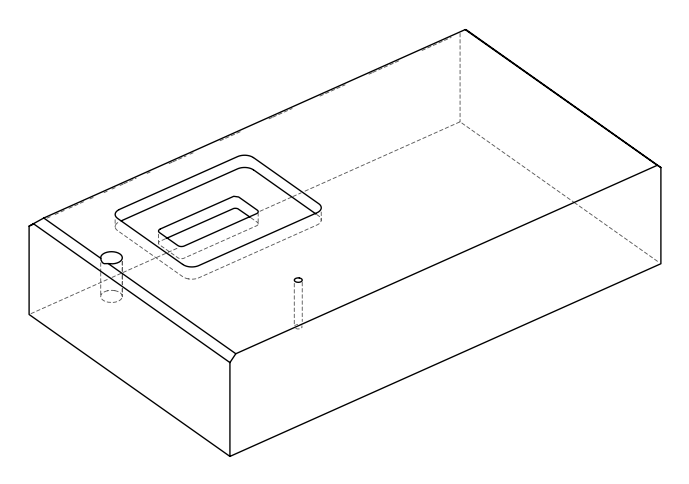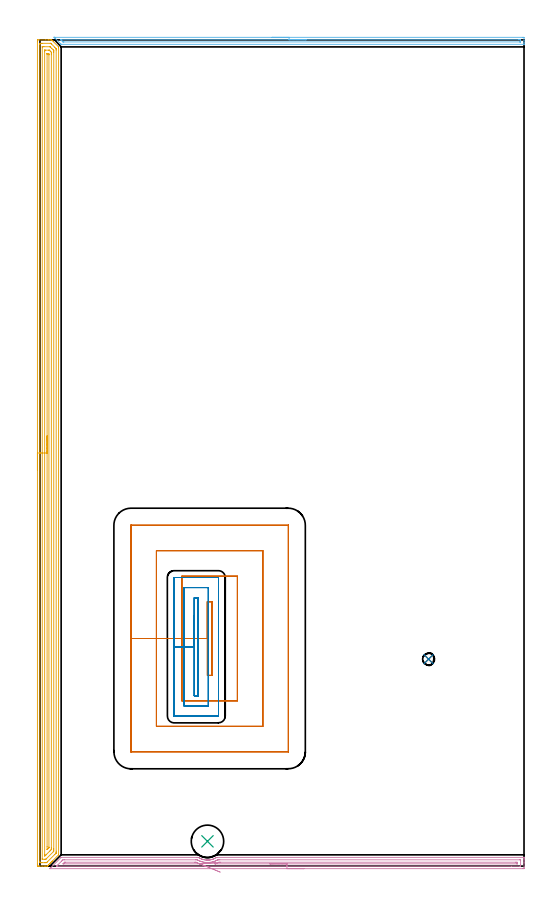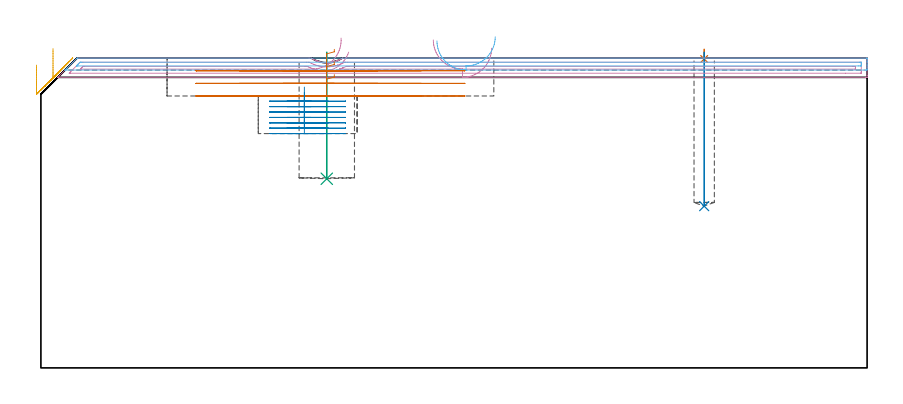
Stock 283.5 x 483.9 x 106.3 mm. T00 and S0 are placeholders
(PLAN: 8 operations, 5 tool changes, 46.1 min)
(1 SPOT_DRILL | STEP1POCKET | NXT0321_9005460120000 | 0.03 min | 0 mm3)
(2 DRILL_BLIND_HOLE_INTO_CENTER | STEP1POCKET | NXT0301_041 | 0.21 min | 1898 mm3)
(3 INDEXABLE_INSERT_DRILL_BLIND_HOLE_FROM_SOLID | STEP1POCKET_1 | NXT0302_009 | 0.18 min | 11650 mm3)
(4 AREA_MILL | FG_CHAMFER_SURFACE | UGT0205_001 | 6.83 min | 6129 mm3)
(5 AREA_MILL_1 | FG_CHAMFER_SURFACE_1 | UGT0205_001 | 19.47 min | 37016 mm3)
(6 AREA_MILL_2 | FG_CHAMFER_SURFACE_2 | UGT0205_001 | 4.54 min | 2293 mm3)
(7 MILL_RECTANGULAR_POCKET | POCKET_RECTANGULAR_STRAIGHT | UGT0201_135 | Follow Part, ap 4.975, ae 75% | 7.12 min | 221319 mm3)
(8 MILL_RECTANGULAR_POCKET_1 | POCKET_RECTANGULAR_STRAIGHT_1 | UGT0201_125 | Follow Part, ap 1.975, ae 75% | 7.74 min | 38817 mm3)
(TOOL NXT0321_9005460120000 | NC Spot Drill, 142deg, 12mm, Carbide, Uncoated | D12 PA142 FL30 Z2)
(TOOL NXT0301_041 | Carbide Drill 7mm [860.1-0700-035A1-MM 2214] | D7 PA140 FL53 Z2)
(TOOL NXT0302_009 | Index. Insert Drill 19mm [880-D1900L25-05] | D19 PA176 FL95 Z2)
(TOOL UGT0205_001 | Chamfer Mill 20 x 3 x 45 deg. | D20 FL50 Z2)
(TOOL UGT0201_135 | Carbide End Mill 19.9 | D19.9 FL30 Z4)
(TOOL UGT0201_125 | Carbide End Mill 7.9 | D7.9 FL15 Z4)
(OP 1 SPOT_DRILL)
G17 G21 G94 G90
T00 M6
G54
G17 G0 G90 X227.6 Y121.2 S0 M3
G43 Z116.3 H0
G94 G81 G98 Z105.999 F250. R109.3
G80
M5
M2
(OP 2 DRILL_BLIND_HOLE_INTO_CENTER)
G17 G21 G94 G90
T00 M6
G54
G17 G0 G90 X227.6 Y121.2 S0 M3
G43 Z116.3 H1
G94 G81 G98 Z55.5 F250. R108.3
G80
M5
M2
(OP 3 INDEXABLE_INSERT_DRILL_BLIND_HOLE_FROM_SOLID)
G17 G21 G94 G90
T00 M6
G54
G17 G0 G90 X98.1 Y14.5 S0 M3
G43 Z116.3 H1
G94 G81 G98 Z64.9 F250. R108.3
G80
M5
M2
(OP 4 AREA_MILL)
G17 G21 G94 G90
T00 M6
G54
G17 G0 G90 X154.65 Y-1.5 S1061 M3
G43 Z116.3 H0
Z109.7
G94 G1 X154.612 Z108.828 F250.
X154.498 Z107.964
X154.309 Z107.112
X154.047 Z106.28
X153.713 Z105.474
X153.31 Z104.7
X152.841 Z103.964
X152.31 Z103.272
X151.721 Z102.629
X151.078 Z102.04
X150.386 Z101.509
X149.65 Z101.04
X148.876 Z100.637
X148.07 Z100.303
X147.238 Z100.041
X146.386 Z99.852
X145.521 Z99.738
X144.65 Z99.7
X5.871
X5.804 Y-1.498
Y-1.495 Z99.703
X5.851 Y-1.448 Z99.749
X5.971 Y-1.327 Z99.869
X6.101 Y-1.198 Z100.
X6.356 Y-0.944 Z100.256
X12.247 Y4.947 Z106.147
X12.405 Y5.098 Z106.287
X12.642 Y5.1 Z106.3
X92.025
X92.821 Y5.094 Z106.292
X92.86 Y5.078 Z106.277
X93.053 Y4.954 Z106.154
X93.245 Y4.838 Z106.037
X93.407 Y4.749 Z105.949
X93.689 Y4.596 Z105.793
X94.139 Y4.372 Z105.568
X94.573 Y4.183 Z105.38
X94.701 Y4.134 Z105.331
X94.793 Y4.099 Z105.296
X94.861 Y4.075 Z105.272
X95.033 Y4.016 Z105.211
X95.479 Y3.878 Z105.075
X95.593 Y3.849 Z105.044
X95.927 Y3.761 Z104.958
X96.373 Y3.667 Z104.865
X96.821 Y3.594 Z104.793
X97.279 Y3.543 Z104.743
X97.459 Y3.531 Z104.728
X97.622 Y3.518 Z104.718
X97.715 Y3.511 Z104.711
X97.897 Y3.506 Z104.704
X98.22 Y3.507 Z104.703
X98.269 Z104.704
X98.29 Z104.705
X98.33 Y3.508 Z104.703
X98.412 Y3.514 Z104.704
X98.609 Y3.521 Z104.715
X98.835 Y3.539 Z104.734
X99.056 Y3.557 Z104.753
X99.161 Y3.571 Z104.765
X99.262 Y3.582 Z104.78
X99.305 Y3.587 Z104.785
X99.503 Y3.611 Z104.811
X99.783 Y3.66 Z104.859
X99.951 Y3.69 Z104.888
X100.397 Y3.788 Z104.988
X100.846 Y3.912 Z105.111
X101.038 Y3.975 Z105.174
X101.291 Y4.058 Z105.254
X101.391 Y4.096 Z105.29
X101.594 Y4.169 Z105.369
X101.642 Y4.188 Z105.387
X101.837 Y4.276 Z105.473
X102.185 Y4.432 Z105.631
X102.289 Y4.485 Z105.685
X102.635 Y4.664 Z105.861
X103.079 Y4.916 Z106.113
X103.187 Y4.983 Z106.181
X103.338 Y5.076 Z106.274
X103.354 Y5.086 Z106.281
X103.381 Y5.095 Z106.287
X103.62 Y5.1 Z106.3
X283.348
X283.49 Y5.097 Z106.288
X283.493 Y5.043 Z106.235
X283.5 Y4.676 Z105.876
Y4.198 Z105.397
Y3.587 Z104.782
Y2.388 Z103.585
Y1.8 Z102.994
X283.499 Y-0.88 Z100.316
X283.497 Y-1.476 Z99.72
X283.493 Y-1.491 Z99.705
X282.902 Y-1.5 Z99.7
X144.65
Y-0.086 Z101.114
X10.064
X9.966 Y-0.085 Z101.115
X9.868 Y-0.083 Z101.117
X9.689 Y-0.079 Z101.121
X9.771 Y0.013 Z101.213
X9.866 Y0.114 Z101.314
X9.966 Y0.216 Z101.416
X10.311 Y0.561 Z101.761
X12.642 Y2.892 Z104.092
X12.99 Y3.238 Z104.438
X13.344 Y3.587 Z104.787
X13.441 Y3.68 Z104.88
X14.426 Y3.686 Z104.886
X91.133 Y3.685 Z104.885
X91.931 Y3.681 Z104.881
X92.025 Y3.679 Z104.879
X92.105 Y3.664 Z104.864
X92.261 Y3.587 Z104.787
X92.917 Y3.257 Z104.457
X93.52 Y2.983 Z104.183
X93.809 Y2.867 Z104.067
X93.86 Y2.848 Z104.048
X93.902 Y2.833 Z104.033
X94.32 Y2.693 Z103.893
X94.701 Y2.579 Z103.779
X94.861 Y2.533 Z103.733
X95.286 Y2.427 Z103.627
X95.593 Y2.362 Z103.562
X96.003 Y2.282 Z103.482
X96.485 Y2.207 Z103.407
X96.677 Y2.185 Z103.385
X97.211 Y2.133 Z103.333
X97.377 Y2.121 Z103.321
X97.971 Y2.098 Z103.298
X98.269
X98.841 Y2.12 Z103.32
X99.161 Y2.147 Z103.347
X99.653 Y2.201 Z103.401
X100.053 Y2.257 Z103.457
X100.424 Y2.322 Z103.522
X100.945 Y2.435 Z103.635
X101.152 Y2.486 Z103.686
X101.837 Y2.678 Z103.878
X101.848 Y2.682 Z103.882
X101.885 Y2.693 Z103.893
X102.599 Y2.953 Z104.153
X102.728 Y3.008 Z104.208
X103.127 Y3.187 Z104.387
X103.62 Y3.425 Z104.625
X103.728 Y3.479 Z104.679
X104.106 Y3.675 Z104.875
X104.217 Y3.679 Z104.879
X104.414 Y3.684 Z104.884
X104.512 Y3.685 Z104.885
X105.306 Y3.686 Z104.886
X281.118 Y3.685 Z104.885
X281.216 Y3.683 Z104.883
X281.412 Y3.679 Z104.879
X281.491 Y3.669 Z104.869
X281.494 Y3.641 Z104.841
X281.496 Y3.587 Z104.787
X281.5 Y3.204 Z104.404
X281.499 Y0.525 Z101.725
X281.492 Y0.013 Z101.213
X281.49 Y-0.076 Z101.124
X281.315 Y-0.082 Z101.118
X281.215 Y-0.085 Z101.115
X276.085 Y-0.086 Z101.114
X144.65
Y1.328 Z102.528
X102.69 Y1.329 Z102.529
X102.621 Y1.33 Z102.53
X102.508 Y1.334 Z102.534
X102.504 Y1.335 Z102.535
X102.526 Y1.344 Z102.544
X102.58 Y1.363 Z102.563
X102.677 Y1.395 Z102.595
X102.728 Y1.413 Z102.613
X103.015 Y1.513 Z102.713
X103.426 Y1.661 Z102.861
X103.62 Y1.732 Z102.932
X103.669 Y1.751 Z102.951
X103.782 Y1.8 Z103.
X104.782 Y2.26 Z103.46
X104.829 Y2.264 Z103.464
X104.937 Y2.268 Z103.468
X105.404 Y2.271 Z103.471
X105.826
X278.442
X278.864 Y2.27 Z103.47
X279.334 Y2.266 Z103.466
X279.481 Y2.264 Z103.464
X279.493 Y1.966 Z103.166
X279.497 Y1.8 Z103.
X279.499 Y1.634 Z102.834
X279.496 Y1.467 Z102.667
X279.49 Y1.357 Z102.557
X279.486 Y1.334 Z102.534
X279.479 Y1.333 Z102.533
X279.451 Y1.331 Z102.531
X279.334 Y1.329 Z102.529
X144.65 Y1.328 Z102.528
X143.778 Z102.567
X142.913 Z102.68
X142.062 Z102.869
X141.23 Z103.132
X140.424 Z103.465
X139.65 Z103.868
X138.914 Z104.337
X138.222 Z104.868
X137.579 Z105.457
X136.989 Z106.101
X136.458 Z106.793
X135.99 Z107.528
X135.587 Z108.302
X135.253 Z109.108
X134.991 Z109.94
X134.802 Z110.792
X134.688 Z111.657
X134.65 Z112.528
G0 X103.001 Y1.938 Z113.159
G1 X103.019 Y1.939 Z112.287
X102.961 Y1.935 Z111.416
X102.828 Y1.927 Z110.554
X102.62 Y1.913 Z109.707
X102.34 Y1.895 Z108.881
X101.989 Y1.872 Z108.083
X101.569 Y1.845 Z107.318
X101.085 Y1.814 Z106.593
X100.54 Y1.778 Z105.913
X99.937 Y1.739 Z105.284
X99.282 Y1.697 Z104.709
X98.58 Y1.651 Z104.194
X97.835 Y1.603 Z103.742
X97.054 Y1.552 Z103.357
X96.242 Y1.5 Z103.041
X95.406 Y1.445 Z102.798
X94.552 Y1.39 Z102.628
X93.687 Y1.334 Z102.534
X93.671 Y1.333 Z102.533
X93.551 Y1.33 Z102.53
X93.453 Y1.329 Z102.529
X93.388 Y1.328 Z102.528
X14.004 Y1.329 Z102.529
X13.541 Y1.331 Z102.531
X13.534 Y1.332 Z102.532
Y1.334 Z102.534
X13.766 Y1.567 Z102.767
X13.999 Y1.8 Z103.
X14.214 Y2.012 Z103.212
X14.426 Y2.217 Z103.417
X14.483 Y2.265 Z103.465
X14.532 Y2.267 Z103.467
X14.636 Y2.269 Z103.469
X14.848 Y2.271 Z103.471
X90.663
X91.133 Y2.269 Z103.469
X91.343 Y2.266 Z103.466
X91.394 Y2.265 Z103.465
X91.463 Y2.24 Z103.44
X91.697 Y2.129 Z103.329
X92.025 Y1.979 Z103.179
X92.43 Y1.8 Z103.
X92.917 Y1.608 Z102.808
X93.221 Y1.496 Z102.696
X93.561 Y1.38 Z102.58
X93.662 Y1.344 Z102.544
X93.687 Y1.334 Z102.534
X94.454 Y1.02 Z102.261
X95.24 Y0.699 Z102.061
X96.039 Y0.372 Z101.936
X96.845 Y0.042 Z101.887
X97.652 Y-0.288 Z101.914
X98.454 Y-0.616 Z102.017
X99.244 Y-0.939 Z102.195
X100.017 Y-1.255 Z102.446
X100.767 Y-1.562 Z102.77
X101.488 Y-1.857 Z103.162
X102.175 Y-2.138 Z103.622
X102.822 Y-2.402 Z104.144
X103.424 Y-2.649 Z104.725
X103.977 Y-2.875 Z105.361
X104.477 Y-3.079 Z106.046
X104.919 Y-3.26 Z106.775
X105.301 Y-3.417 Z107.544
X105.62 Y-3.547 Z108.346
G0 Z116.3
M5
M2
(OP 5 AREA_MILL_1)
G17 G21 G94 G90
T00 M6
G54
G17 G0 G90 X-1.5 Y231.95 S1061 M3
G43 Z116.3 H0
Z103.9
G94 G1 Y231.988 Z103.028 F250.
Y232.102 Z102.164
Y232.291 Z101.312
Y232.553 Z100.48
Y232.887 Z99.674
Y233.29 Z98.9
Y233.758 Z98.164
Y234.29 Z97.472
Y234.879 Z96.829
Y235.522 Z96.24
Y236.214 Z95.708
Y236.95 Z95.24
Y237.724 Z94.837
Y238.53 Z94.503
Y239.362 Z94.241
Y240.214 Z94.052
Y241.078 Z93.938
Y241.95 Z93.9
Y482.852
X-1.499 Y483.276 Z93.901
X-1.495 Y483.741 Z93.903
X-1.492 Y483.89 Z93.906
X-1.036 Y483.9 Z94.362
X3.376 Z98.771
X4.791 Z100.187
X5.141 Z100.537
X5.842 Z101.241
X6.465 Z101.864
X6.557 Z101.956
X6.808 Y483.89 Z102.204
X7.053 Y483.648 Z102.451
X7.788 Y482.913 Z103.186
X10.877 Y479.824 Z106.275
X10.889 Y479.809 Z106.287
X10.894 Y479.796 Z106.291
X10.9 Y479.7 Z106.3
Y6.881
X10.895 Y6.604 Z106.287
X10.884 Y6.583 Z106.28
X7.2 Y2.898 Z102.596
X7.095 Y2.795 Z102.494
X7.01 Y2.71 Z102.41
X6.906 Y2.604 Z102.302
X6.465 Y2.164 Z101.864
X6.024 Y1.722 Z101.42
X5.819 Y1.518 Z101.218
X5.759 Y1.459 Z101.159
X5.141 Y0.839 Z100.537
X5.062 Y0.761 Z100.461
X4.925 Y0.624 Z100.324
X4.847 Y0.545 Z100.243
X4.771 Y0.471 Z100.17
X4.627 Y0.326 Z100.026
X4.553 Y0.251 Z99.949
X4.481 Y0.18 Z99.88
X4.325 Y0.028 Z99.724
X4.294 Y0.005 Z99.692
X4.259 Y0.002 Z99.657
X4.217 Y0. Z99.615
X3.195 Z98.594
X2.494 Z97.89
X1.261 Z96.659
X-0.153 Z95.243
X-0.769 Z94.627
X-1.036 Y0.002 Z94.361
X-1.256 Y0.004 Z94.141
X-1.491 Y0.01 Z93.905
X-1.494 Y0.159 Z93.903
X-1.499 Y0.624 Z93.901
X-1.5 Y1.095 Z93.9
Y241.95
X-0.086 Z95.314
X-0.085 Y481.419 Z95.315
X-0.084 Y481.488 Z95.316
X-0.077 Y481.89 Z95.323
X0.325 Y481.897 Z95.725
X0.729 Y481.899 Z96.129
X1.205 Y481.9 Z96.605
X6.024 Y481.899 Z101.424
X6.159 Y481.898 Z101.559
X6.267 Y481.894 Z101.667
X6.338 Y481.89 Z101.738
X6.387 Y481.851 Z101.787
X6.761 Y481.488 Z102.161
X8.671 Y479.579 Z104.071
X9.433 Y478.807 Z104.833
X9.479 Y478.75 Z104.879
X9.481 Y478.703 Z104.881
X9.484 Y478.6 Z104.884
X9.485 Y478.394 Z104.885
X9.486 Y477.981 Z104.886
Y8.737
X9.485 Y7.844 Z104.885
X9.483 Y7.775 Z104.883
X9.479 Y7.674 Z104.879
X9.467 Y7.628 Z104.867
X9.429 Y7.587 Z104.829
X9.303 Y7.456 Z104.703
X9.144 Y7.295 Z104.544
X8.731 Y6.881 Z104.131
X4.262 Y2.412 Z99.662
X3.962 Y2.119 Z99.362
X3.877 Y2.038 Z99.277
X3.841 Y2.01 Z99.241
X3.779 Y2.004 Z99.179
X3.376 Y2.001 Z98.776
X2.901 Y2. Z98.301
X1.136 Z96.536
X0.729 Y2.001 Z96.129
X0.25 Y2.003 Z95.65
X0.022 Y2.01 Z95.422
X-0.079 Y2.032 Z95.321
X-0.085 Y2.343 Z95.315
Y2.412
X-0.086 Y241.95 Z95.314
X1.328 Z96.728
X1.329 Y479.701 Z96.729
X1.331 Y479.844 Z96.731
X1.333 Y479.878 Z96.733
X1.335 Y479.888 Z96.735
X1.35 Y479.892 Z96.75
X1.417 Y479.898 Z96.817
X1.612 Y479.899 Z97.012
X2.297 Y479.9 Z97.697
X5.828 Y479.898 Z101.228
X5.875 Y479.894 Z101.275
X5.898 Y479.89 Z101.298
X5.946 Y479.847 Z101.346
X6.024 Y479.776 Z101.424
X6.1 Y479.701 Z101.5
X6.906 Y478.895 Z102.306
X7.788 Y478.012 Z103.188
X7.887 Y477.913 Z103.287
X7.988 Y477.806 Z103.388
X8.054 Y477.735 Z103.454
X8.065 Y477.696 Z103.465
X8.067 Y477.631 Z103.467
X8.071 Y477.019 Z103.471
Y476.732
Y10.169
X8.07 Y9.562 Z103.47
X8.069 Y9.278 Z103.469
X8.062 Y8.668 Z103.462
X7.926 Y8.529 Z103.326
X7.788 Y8.389 Z103.188
X3.931 Y4.531 Z99.331
X3.597 Y4.199 Z98.997
X3.482 Y4.093 Z98.882
X3.376 Y4.01 Z98.776
X2.69 Y4.001 Z98.09
X1.612 Z97.012
X1.415 Y4.005 Z96.815
X1.359 Y4.009 Z96.759
X1.335 Y4.013 Z96.735
X1.333 Y4.029 Z96.733
X1.33 Y4.104 Z96.73
X1.329 Y4.199 Z96.729
X1.328 Y4.486 Z96.728
Y241.95
X2.743 Z98.143
Y477.019
X2.747 Y477.657 Z98.147
X2.75 Y477.873 Z98.15
X2.756 Y477.891 Z98.156
X2.779 Y477.894 Z98.179
X2.833 Y477.897 Z98.233
X2.942 Y477.899 Z98.342
X3.376 Y477.9 Z98.776
X5.154 Z100.554
X5.371 Y477.895 Z100.771
X5.425 Y477.891 Z100.825
X5.453 Y477.887 Z100.853
X5.523 Y477.82 Z100.923
X5.721 Y477.627 Z101.121
X6.024 Y477.327 Z101.424
X6.329 Y477.019 Z101.729
X6.642 Y476.697 Z102.042
X6.651 Y476.383 Z102.051
X6.655 Y476.125 Z102.055
X6.657 Y475.484 Z102.057
Y475.232
Y10.709
X6.656 Y10.456 Z102.056
X6.651 Y9.821 Z102.051
X6.639 Y9.7 Z102.039
X6.51 Y9.562 Z101.91
X5.823 Y8.872 Z101.223
X3.832 Y6.881 Z99.232
X3.603 Y6.652 Z99.003
X3.376 Y6.429 Z98.776
X3.153 Y6.214 Z98.553
X2.933 Y6.01 Z98.333
X2.829 Y6.006 Z98.229
X2.776 Y6.007 Z98.176
X2.754 Y6.009 Z98.154
X2.75 Y6.04 Z98.15
X2.747 Y6.222 Z98.147
X2.743 Y6.628 Z98.143
Y241.95
X4.157 Z99.557
Y475.438
X4.159 Y475.644 Z99.559
X4.161 Y475.782 Z99.561
X4.164 Y475.885 Z99.564
X4.178 Y475.89 Z99.578
X4.259 Y475.894 Z99.659
X4.483 Y475.898 Z99.883
X4.811 Y475.894 Z100.211
X4.975 Y475.89 Z100.375
X5.018 Y475.872 Z100.418
X5.064 Y475.83 Z100.464
X5.141 Y475.757 Z100.541
X5.204 Y475.69 Z100.604
X5.232 Y475.658 Z100.632
X5.236 Y475.541 Z100.636
X5.241 Y475.335 Z100.641
X5.243 Y475.232 Z100.643
Y475.128
X5.242 Y11.143 Z100.642
X5.239 Y10.937 Z100.639
X5.236 Y10.8 Z100.636
X5.23 Y10.739 Z100.63
X5.216 Y10.723 Z100.616
X5.141 Y10.642 Z100.541
X5.05 Y10.548 Z100.45
X4.958 Y10.456 Z100.358
X4.606 Y10.105 Z100.006
X4.259 Y9.76 Z99.659
X4.159 Y9.664 Z99.559
X4.158 Z99.558
X4.157 Y11.35 Z99.557
Y241.95
Y242.822 Z99.595
Y243.686 Z99.709
Y244.538 Z99.898
Y245.37 Z100.16
Y246.176 Z100.494
Y246.95 Z100.897
Y247.686 Z101.365
Y248.378 Z101.896
Y249.021 Z102.486
Y249.61 Z103.129
Y250.142 Z103.821
Y250.61 Z104.557
Y251.013 Z105.331
Y251.347 Z106.137
Y251.609 Z106.969
Y251.798 Z107.82
Y251.912 Z108.685
Y251.95 Z109.557
G0 Z116.3
M5
M2
(OP 6 AREA_MILL_2)
G17 G21 G94 G90
T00 M6
G54
G17 G0 G90 X135.9 Y485.4 S1061 M3
G43 Z116.3 H0
Z112.2
G94 G1 X135.938 Z111.328 F250.
X136.052 Z110.463
X136.241 Z109.612
X136.503 Z108.78
X136.837 Z107.974
X137.24 Z107.2
X137.709 Z106.464
X138.24 Z105.772
X138.829 Z105.129
X139.472 Z104.54
X140.164 Z104.008
X140.9 Z103.54
X141.674 Z103.137
X142.48 Z102.803
X143.312 Z102.541
X144.164 Z102.352
X145.028 Z102.238
X145.9 Z102.2
X282.894 Y485.399 Z102.201
X283.206 Y485.397
X283.49 Y485.393 Z102.203
X283.5 Y485.092 Z102.502
Y483.661 Z103.935
Y482.479 Z105.116
Y481.519 Z106.08
X283.496 Y481.407 Z106.185
X283.49 Y481.302 Z106.288
X283.34 Y481.3 Z106.3
X12.476
X12.405 Y481.305 Z106.29
X12.372 Y481.33 Z106.266
X12.231 Y481.469 Z106.13
X9.041 Y484.657 Z102.939
X8.906 Y484.793 Z102.805
X8.747 Y484.952 Z102.645
X8.605 Y485.092 Z102.503
X8.46 Y485.239 Z102.358
X8.309 Y485.386 Z102.203
X8.305 Y485.393 Z102.195
Y485.394 Z102.194
X8.429 Y485.4 Z102.2
X145.9
Y483.986 Z103.614
X280.458
X281.109 Y483.984 Z103.616
X281.354 Y483.982 Z103.618
X281.454 Y483.979 Z103.621
X281.491 Y483.972 Z103.628
X281.493 Y483.952 Z103.648
X281.498 Y483.842 Z103.758
X281.5 Y483.35 Z104.25
X281.499 Y482.969 Z104.631
X281.496 Y482.842 Z104.758
X281.49 Y482.741 Z104.859
X281.487 Y482.72 Z104.88
X281.474 Y482.719 Z104.881
X281.435 Y482.717 Z104.883
X281.109 Y482.715 Z104.885
X280.868 Y482.714 Z104.886
X14.019 Y482.715 Z104.885
X13.694 Y482.716 Z104.884
X13.531 Y482.719 Z104.881
X13.454 Y482.721 Z104.879
X13.368 Y482.792 Z104.808
X12.802 Y483.35 Z104.25
X12.476 Y483.676 Z103.924
X12.205 Y483.955 Z103.645
X12.183 Y483.979 Z103.621
X12.21 Y483.981 Z103.619
X12.298 Y483.984 Z103.616
X12.476 Y483.985 Z103.615
X12.717 Y483.986 Z103.614
X145.9
X146.772 Z103.652
X147.637 Z103.766
X148.488 Z103.955
X149.32 Z104.217
X150.126 Z104.551
X150.9 Z104.954
X151.636 Z105.423
X152.328 Z105.954
X152.971 Z106.543
X153.56 Z107.186
X154.092 Z107.878
X154.56 Z108.614
X154.963 Z109.388
X155.297 Z110.194
X155.559 Z111.026
X155.748 Z111.878
X155.862 Z112.743
X155.9 Z113.614
G0 Z116.3
M5
M2
(OP 7 MILL_RECTANGULAR_POCKET)
G17 G21 G94 G90
T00 M6
G54
G17 G0 G90 X100.675 Y151.732 S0 M3
G43 Z116.3 H0
Z109.3
G94 G1 Y154.875 Z108.458 F250.
X98.025 Z107.748
Y133.3 Z101.967
Y111.725 F500.
X100.675
Y154.875
X98.025
Y133.3
X83.1
Y96.8
X115.6
Y169.8
X83.1
Y133.3
X68.175
Y81.875
X130.525
Y184.725
X68.175
Y133.3
X53.25
Y67.
X53.248 Y66.97
X53.27 Y66.948
X53.3 Y66.95
X145.4
X145.43 Y66.948
X145.452 Y66.97
X145.45 Y67.
Y199.6
X145.452 Y199.63
X145.43 Y199.652
X145.4 Y199.65
X53.3
X53.27 Y199.652
X53.248 Y199.63
X53.25 Y199.6
Y133.3
Y132.3
G0 X100.675 Y151.732 Z104.967
G1 Y154.875 Z104.124 F250.
X98.025 Z103.414
Y133.3 Z97.633
Y111.725 F500.
X100.675
Y154.875
X98.025
Y133.3
X83.1
Y96.8
X115.6
Y169.8
X83.1
Y133.3
X68.175
Y81.875
X130.525
Y184.725
X68.175
Y133.3
X53.25
Y67.
X53.248 Y66.97
X53.27 Y66.948
X53.3 Y66.95
X145.4
X145.43 Y66.948
X145.452 Y66.97
X145.45 Y67.
Y199.6
X145.452 Y199.63
X145.43 Y199.652
X145.4 Y199.65
X53.3
X53.27 Y199.652
X53.248 Y199.63
X53.25 Y199.6
Y133.3
Y132.3
G0 X100.675 Y151.732 Z100.633
G1 Y154.875 Z99.791 F250.
X98.025 Z99.081
Y133.3 Z93.3
Y111.725 F500.
X100.675
Y154.875
X98.025
Y133.3
X83.1
Y96.8
X115.6
Y169.8
X83.1
Y133.3
X68.175
Y81.875
X130.525
Y184.725
X68.175
Y133.3
X53.25
Y67.
X53.248 Y66.97
X53.27 Y66.948
X53.3 Y66.95
X145.4
X145.43 Y66.948
X145.452 Y66.97
X145.45 Y67.
Y199.6
X145.452 Y199.63
X145.43 Y199.652
X145.4 Y199.65
X53.3
X53.27 Y199.652
X53.248 Y199.63
X53.25 Y199.6
Y133.3
Y132.3
G0 Z116.3
M5
M2
(OP 8 MILL_RECTANGULAR_POCKET_1)
G17 G21 G94 G90
T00 M6
G54
G17 G0 G90 X90.4 Y146.55 S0 M3
G43 Z116.3 H0
Z96.35
G94 G1 Y128.45 Z91.5 F250.
Y99.7 F500.
X92.7
Y157.2
X90.4
Y128.45
X84.475
Y93.775
X98.625
Y163.125
X84.475
Y128.45
X78.55
Y87.9
X78.548 Y87.87
X78.57 Y87.848
X78.6 Y87.85
X104.5
X104.53 Y87.848
X104.552 Y87.87
X104.55 Y87.9
Y169.
X104.552 Y169.03
X104.53 Y169.052
X104.5 Y169.05
X78.6
X78.57 Y169.052
X78.548 Y169.03
X78.55 Y169.
Y128.45
Y127.45
G0 X90.4 Y146.55 Z94.5
G1 Y128.45 Z89.65 F250.
Y99.7 F500.
X92.7
Y157.2
X90.4
Y128.45
X84.475
Y93.775
X98.625
Y163.125
X84.475
Y128.45
X78.55
Y87.9
X78.548 Y87.87
X78.57 Y87.848
X78.6 Y87.85
X104.5
X104.53 Y87.848
X104.552 Y87.87
X104.55 Y87.9
Y169.
X104.552 Y169.03
X104.53 Y169.052
X104.5 Y169.05
X78.6
X78.57 Y169.052
X78.548 Y169.03
X78.55 Y169.
Y128.45
Y127.45
G0 X90.4 Y146.55 Z92.65
G1 Y128.45 Z87.8 F250.
Y99.7 F500.
X92.7
Y157.2
X90.4
Y128.45
X84.475
Y93.775
X98.625
Y163.125
X84.475
Y128.45
X78.55
Y87.9
X78.548 Y87.87
X78.57 Y87.848
X78.6 Y87.85
X104.5
X104.53 Y87.848
X104.552 Y87.87
X104.55 Y87.9
Y169.
X104.552 Y169.03
X104.53 Y169.052
X104.5 Y169.05
X78.6
X78.57 Y169.052
X78.548 Y169.03
X78.55 Y169.
Y128.45
Y127.45
G0 X90.4 Y146.55 Z90.8
G1 Y128.45 Z85.95 F250.
Y99.7 F500.
X92.7
Y157.2
X90.4
Y128.45
X84.475
Y93.775
X98.625
Y163.125
X84.475
Y128.45
X78.55
Y87.9
X78.548 Y87.87
X78.57 Y87.848
X78.6 Y87.85
X104.5
X104.53 Y87.848
X104.552 Y87.87
X104.55 Y87.9
Y169.
X104.552 Y169.03
X104.53 Y169.052
X104.5 Y169.05
X78.6
X78.57 Y169.052
X78.548 Y169.03
X78.55 Y169.
Y128.45
Y127.45
G0 X90.4 Y146.55 Z88.95
G1 Y128.45 Z84.1 F250.
Y99.7 F500.
X92.7
Y157.2
X90.4
Y128.45
X84.475
Y93.775
X98.625
Y163.125
X84.475
Y128.45
X78.55
Y87.9
X78.548 Y87.87
X78.57 Y87.848
X78.6 Y87.85
X104.5
X104.53 Y87.848
X104.552 Y87.87
X104.55 Y87.9
Y169.
X104.552 Y169.03
X104.53 Y169.052
X104.5 Y169.05
X78.6
X78.57 Y169.052
X78.548 Y169.03
X78.55 Y169.
Y128.45
Y127.45
G0 X90.4 Y146.55 Z87.1
G1 Y128.45 Z82.25 F250.
Y99.7 F500.
X92.7
Y157.2
X90.4
Y128.45
X84.475
Y93.775
X98.625
Y163.125
X84.475
Y128.45
X78.55
Y87.9
X78.548 Y87.87
X78.57 Y87.848
X78.6 Y87.85
X104.5
X104.53 Y87.848
X104.552 Y87.87
X104.55 Y87.9
Y169.
X104.552 Y169.03
X104.53 Y169.052
X104.5 Y169.05
X78.6
X78.57 Y169.052
X78.548 Y169.03
X78.55 Y169.
Y128.45
Y127.45
G0 X90.4 Y146.55 Z85.25
G1 Y128.45 Z80.4 F250.
Y99.7 F500.
X92.7
Y157.2
X90.4
Y128.45
X84.475
Y93.775
X98.625
Y163.125
X84.475
Y128.45
X78.55
Y87.9
X78.548 Y87.87
X78.57 Y87.848
X78.6 Y87.85
X104.5
X104.53 Y87.848
X104.552 Y87.87
X104.55 Y87.9
Y169.
X104.552 Y169.03
X104.53 Y169.052
X104.5 Y169.05
X78.6
X78.57 Y169.052
X78.548 Y169.03
X78.55 Y169.
Y128.45
Y127.45
G0 Z116.3
M5
M2
